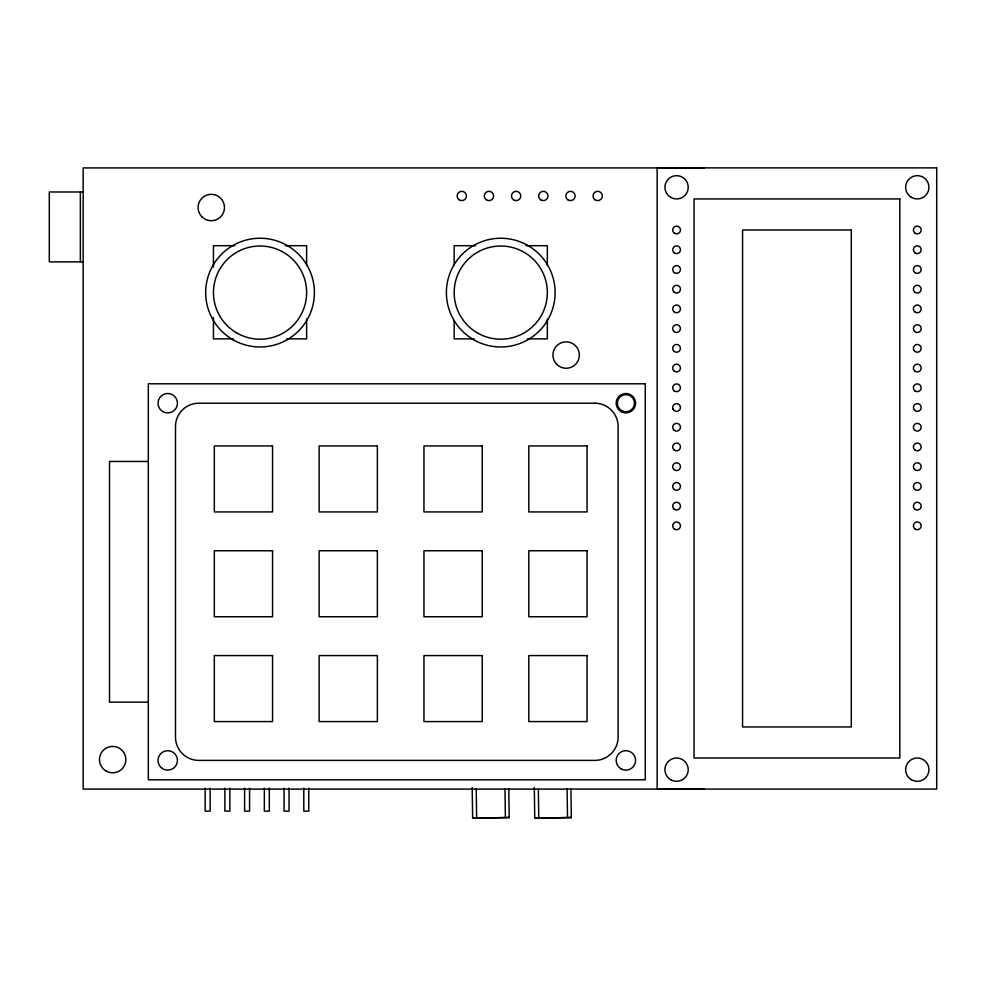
<?xml version="1.0" encoding="UTF-8"?>
<svg xmlns="http://www.w3.org/2000/svg" width="986" height="986" viewBox="0 0 986 986"><rect width="100%" height="100%" fill="white"/><g stroke="black" fill="none" stroke-linecap="round" stroke-linejoin="round"><path stroke-width="1.48" d="M472.639 818.109L509.195 817.53L472.639 818.109L472.183 787.567M534.757 818.109L571.325 817.53L534.757 818.109L534.313 787.567M704.361 167.916L83.157 167.916L83.157 789.12L704.361 789.12M83.403 191.987L49.3 191.987L49.3 261.869L83.403 261.869M234.828 245.687L213.444 245.687L213.444 267.07M285.237 245.687L306.621 245.687L306.621 265.542M475.548 245.687L454.164 245.687L454.164 265.542M525.957 245.687L547.341 245.687L547.341 265.542M233.3 338.864L213.444 338.864L213.444 317.48M286.766 338.864L306.621 338.864L306.621 319.008M474.019 338.864L454.164 338.864L454.164 320.536M527.485 338.864L547.341 338.864L547.341 319.008M148.319 461.46L109.495 461.46L109.495 702.168L148.319 702.168M672.859 408.635L673.278 409.56M570.906 788.566L571.301 817.542M567.086 788.553L567.505 817.505M538.344 788.96L538.75 817.924M508.788 788.566L509.183 817.542M504.968 788.553L505.387 817.505M476.213 788.96L476.632 817.924M308.754 788.159L308.754 811.133L303.787 811.133L303.787 788.159M289.034 788.159L289.034 811.133L284.067 811.133L284.067 788.159M269.314 788.159L269.314 811.133L264.334 811.133L264.334 788.159M249.581 788.159L249.581 811.133L244.614 811.133L244.614 788.159M229.861 788.159L229.861 811.133L224.894 811.133L224.894 788.159M210.141 788.159L210.141 811.133L205.174 811.133L205.174 788.159M80.359 191.987L80.359 261.869M936.7 167.879L657.157 167.879L657.157 789.083L936.7 789.083L936.7 167.879M899.811 198.938L694.045 198.938L694.045 758.012L899.811 758.012L899.811 198.938M851.288 229.997L742.569 229.997L742.569 726.953L851.288 726.953L851.288 229.997M645.275 383.8L148.319 383.8L148.319 779.815L645.275 779.815L645.275 383.8M594.804 403.212L198.79 403.212A23.294 23.294 0 0 0 175.496 426.519L175.496 737.109A23.294 23.294 0 0 0 198.79 760.403L594.804 760.403A23.294 23.294 0 0 0 618.099 737.109L618.099 426.519A23.294 23.294 0 0 0 594.804 403.212M272.555 445.931L214.319 445.931L214.319 511.931L272.555 511.931L272.555 445.931M377.379 445.931L319.144 445.931L319.144 511.931L377.379 511.931L377.379 445.931M482.216 445.931L423.968 445.931L423.968 511.931L482.216 511.931L482.216 445.931M587.04 445.931L528.804 445.931L528.804 511.931L587.04 511.931L587.04 445.931M272.555 550.755L214.319 550.755L214.319 616.755L272.555 616.755L272.555 550.755M377.379 550.755L319.144 550.755L319.144 616.755L377.379 616.755L377.379 550.755M482.216 550.755L423.968 550.755L423.968 616.755L482.216 616.755L482.216 550.755M587.04 550.755L528.804 550.755L528.804 616.755L587.04 616.755L587.04 550.755M272.555 655.579L214.319 655.579L214.319 721.579L272.555 721.579L272.555 655.579M377.379 655.579L319.144 655.579L319.144 721.579L377.379 721.579L377.379 655.579M482.216 655.579L423.968 655.579L423.968 721.579L482.216 721.579L482.216 655.579M587.04 655.579L528.804 655.579L528.804 721.579L587.04 721.579L587.04 655.579M201.945 216.846A13.2 13.2 0 0 0 224.032 210.93A13.2 13.2 0 0 0 207.873 194.772A13.2 13.2 0 0 0 201.945 216.846M621.661 410.595A8.541 8.541 0 0 0 634.479 403.2A8.541 8.541 0 0 0 621.661 395.793A8.541 8.541 0 0 0 621.661 410.595M556.807 364.389A13.2 13.2 0 0 0 578.893 358.473A13.2 13.2 0 0 0 562.735 342.302A13.2 13.2 0 0 0 556.807 364.389M106.069 771.04A13.2 13.2 0 0 0 125.875 759.614A13.2 13.2 0 0 0 106.069 748.177A13.2 13.2 0 0 0 106.069 771.04M477.458 332.948A46.588 46.588 0 0 0 547.341 292.608A46.588 46.588 0 0 0 477.458 252.256A46.588 46.588 0 0 0 477.458 332.948M473.576 339.677A54.353 54.353 0 0 0 555.118 292.608A54.353 54.353 0 0 0 473.588 245.526A54.353 54.353 0 0 0 473.576 339.677M914.638 410.336A3.882 3.882 0 0 0 921.072 408.389A3.882 3.882 0 0 0 916.167 403.792A3.882 3.882 0 0 0 914.638 410.336M914.552 429.982A3.882 3.882 0 0 0 921.035 428.232A3.882 3.882 0 0 0 916.277 423.475A3.882 3.882 0 0 0 914.552 429.982M915.193 529.112A3.882 3.882 0 0 0 921.17 526.019A3.882 3.882 0 0 0 915.501 522.395A3.882 3.882 0 0 0 915.193 529.112M915.341 312.254A3.882 3.882 0 0 0 921.17 308.889A3.882 3.882 0 0 0 915.341 305.524A3.882 3.882 0 0 0 915.341 312.254M915.057 252.897A3.882 3.882 0 0 0 921.158 250.062A3.882 3.882 0 0 0 915.649 246.204A3.882 3.882 0 0 0 915.057 252.897M914.946 351.435A3.882 3.882 0 0 0 921.134 348.822A3.882 3.882 0 0 0 915.784 344.755A3.882 3.882 0 0 0 914.946 351.435M914.626 232.819A3.882 3.882 0 0 0 921.06 230.897A3.882 3.882 0 0 0 916.179 226.275A3.882 3.882 0 0 0 914.626 232.819M914.909 450.023A3.882 3.882 0 0 0 921.134 447.471A3.882 3.882 0 0 0 915.809 443.355A3.882 3.882 0 0 0 914.909 450.023M914.552 469.435A3.882 3.882 0 0 0 921.035 467.672A3.882 3.882 0 0 0 916.265 462.927A3.882 3.882 0 0 0 914.552 469.435M915.119 272.666A3.882 3.882 0 0 0 921.158 269.708A3.882 3.882 0 0 0 915.575 265.961A3.882 3.882 0 0 0 915.119 272.666M914.983 489.524A3.882 3.882 0 0 0 921.146 486.825A3.882 3.882 0 0 0 915.723 482.844A3.882 3.882 0 0 0 914.983 489.524M915.07 390.974A3.882 3.882 0 0 0 921.158 388.102A3.882 3.882 0 0 0 915.637 384.269A3.882 3.882 0 0 0 915.07 390.974M914.7 292.066A3.882 3.882 0 0 0 921.084 289.958A3.882 3.882 0 0 0 916.068 285.484A3.882 3.882 0 0 0 914.7 292.066M914.675 331.481A3.882 3.882 0 0 0 921.084 329.435A3.882 3.882 0 0 0 916.105 324.912A3.882 3.882 0 0 0 914.675 331.481M914.959 371.167A3.882 3.882 0 0 0 921.146 368.53A3.882 3.882 0 0 0 915.76 364.487A3.882 3.882 0 0 0 914.959 371.167M914.651 508.973A3.882 3.882 0 0 0 921.072 506.989A3.882 3.882 0 0 0 916.142 502.416A3.882 3.882 0 0 0 914.651 508.973M674.227 351.435A3.882 3.882 0 0 0 680.426 348.822A3.882 3.882 0 0 0 675.065 344.755A3.882 3.882 0 0 0 674.227 351.435M673.832 429.982A3.882 3.882 0 0 0 680.328 428.232A3.882 3.882 0 0 0 675.558 423.475A3.882 3.882 0 0 0 673.832 429.982M673.919 410.336A3.882 3.882 0 0 0 680.352 408.389A3.882 3.882 0 0 0 675.447 403.792A3.882 3.882 0 0 0 673.919 410.336M673.906 232.819A3.882 3.882 0 0 0 680.352 230.897A3.882 3.882 0 0 0 675.459 226.275A3.882 3.882 0 0 0 673.906 232.819M674.634 312.254A3.882 3.882 0 0 0 680.451 308.889A3.882 3.882 0 0 0 674.634 305.524A3.882 3.882 0 0 0 674.634 312.254M673.832 469.435A3.882 3.882 0 0 0 680.328 467.672A3.882 3.882 0 0 0 675.558 462.927A3.882 3.882 0 0 0 673.832 469.435M674.35 252.897A3.882 3.882 0 0 0 680.439 250.062A3.882 3.882 0 0 0 674.929 246.204A3.882 3.882 0 0 0 674.35 252.897M674.202 450.023A3.882 3.882 0 0 0 680.414 447.471A3.882 3.882 0 0 0 675.102 443.355A3.882 3.882 0 0 0 674.202 450.023M674.473 529.112A3.882 3.882 0 0 0 680.451 526.019A3.882 3.882 0 0 0 674.794 522.395A3.882 3.882 0 0 0 674.473 529.112M674.412 272.666A3.882 3.882 0 0 0 680.451 269.708A3.882 3.882 0 0 0 674.868 265.961A3.882 3.882 0 0 0 674.412 272.666M674.276 489.524A3.882 3.882 0 0 0 680.426 486.825A3.882 3.882 0 0 0 675.016 482.844A3.882 3.882 0 0 0 674.276 489.524M674.362 390.974A3.882 3.882 0 0 0 680.439 388.102A3.882 3.882 0 0 0 674.917 384.269A3.882 3.882 0 0 0 674.362 390.974M673.98 292.066A3.882 3.882 0 0 0 680.377 289.958A3.882 3.882 0 0 0 675.361 285.484A3.882 3.882 0 0 0 673.98 292.066M673.968 331.481A3.882 3.882 0 0 0 680.365 329.435A3.882 3.882 0 0 0 675.385 324.912A3.882 3.882 0 0 0 673.968 331.481M674.239 371.167A3.882 3.882 0 0 0 680.426 368.53A3.882 3.882 0 0 0 675.053 364.487A3.882 3.882 0 0 0 674.239 371.167M673.931 508.973A3.882 3.882 0 0 0 680.352 506.989A3.882 3.882 0 0 0 675.422 502.416A3.882 3.882 0 0 0 673.931 508.973M911.458 779.753A11.647 11.647 0 0 0 928.935 769.659A11.647 11.647 0 0 0 911.458 759.577A11.647 11.647 0 0 0 911.458 779.753M911.458 197.373A11.647 11.647 0 0 0 928.935 187.291A11.647 11.647 0 0 0 911.458 177.209A11.647 11.647 0 0 0 911.458 197.373M670.751 779.753A11.647 11.647 0 0 0 688.216 769.659A11.647 11.647 0 0 0 670.751 759.577A11.647 11.647 0 0 0 670.751 779.753M670.751 197.373A11.647 11.647 0 0 0 688.216 187.291A11.647 11.647 0 0 0 670.751 177.209A11.647 11.647 0 0 0 670.751 197.373M162.875 411.618A9.712 9.712 0 0 0 177.431 403.212A9.712 9.712 0 0 0 162.875 394.807A9.712 9.712 0 0 0 162.875 411.618M161.605 767.946A9.712 9.712 0 0 0 177.307 761.944A9.712 9.712 0 0 0 164.268 751.344A9.712 9.712 0 0 0 161.605 767.946M621.007 411.618A9.712 9.712 0 0 0 635.576 403.212A9.712 9.712 0 0 0 621.007 394.807A9.712 9.712 0 0 0 621.007 411.618M621.007 768.809A9.712 9.712 0 0 0 635.576 760.403A9.712 9.712 0 0 0 621.007 751.998A9.712 9.712 0 0 0 621.007 768.809M486.64 199.998A4.659 4.659 0 0 0 493.629 195.968A4.659 4.659 0 0 0 486.64 191.925A4.659 4.659 0 0 0 486.64 199.998M459.464 199.998A4.659 4.659 0 0 0 466.452 195.968A4.659 4.659 0 0 0 459.464 191.925A4.659 4.659 0 0 0 459.464 199.998M595.347 199.998A4.659 4.659 0 0 0 602.335 195.968A4.659 4.659 0 0 0 595.347 191.925A4.659 4.659 0 0 0 595.347 199.998M568.17 199.998A4.659 4.659 0 0 0 575.158 195.968A4.659 4.659 0 0 0 568.17 191.925A4.659 4.659 0 0 0 568.17 199.998M540.994 199.998A4.659 4.659 0 0 0 547.982 195.968A4.659 4.659 0 0 0 540.994 191.925A4.659 4.659 0 0 0 540.994 199.998M513.817 199.998A4.659 4.659 0 0 0 520.805 195.968A4.659 4.659 0 0 0 513.817 191.925A4.659 4.659 0 0 0 513.817 199.998M236.739 332.948A46.588 46.588 0 0 0 306.634 292.608A46.588 46.588 0 0 0 236.751 252.256A46.588 46.588 0 0 0 236.739 332.948M232.856 339.677A54.353 54.353 0 0 0 314.398 292.608A54.353 54.353 0 0 0 232.869 245.526A54.353 54.353 0 0 0 232.856 339.677"/></g></svg>
